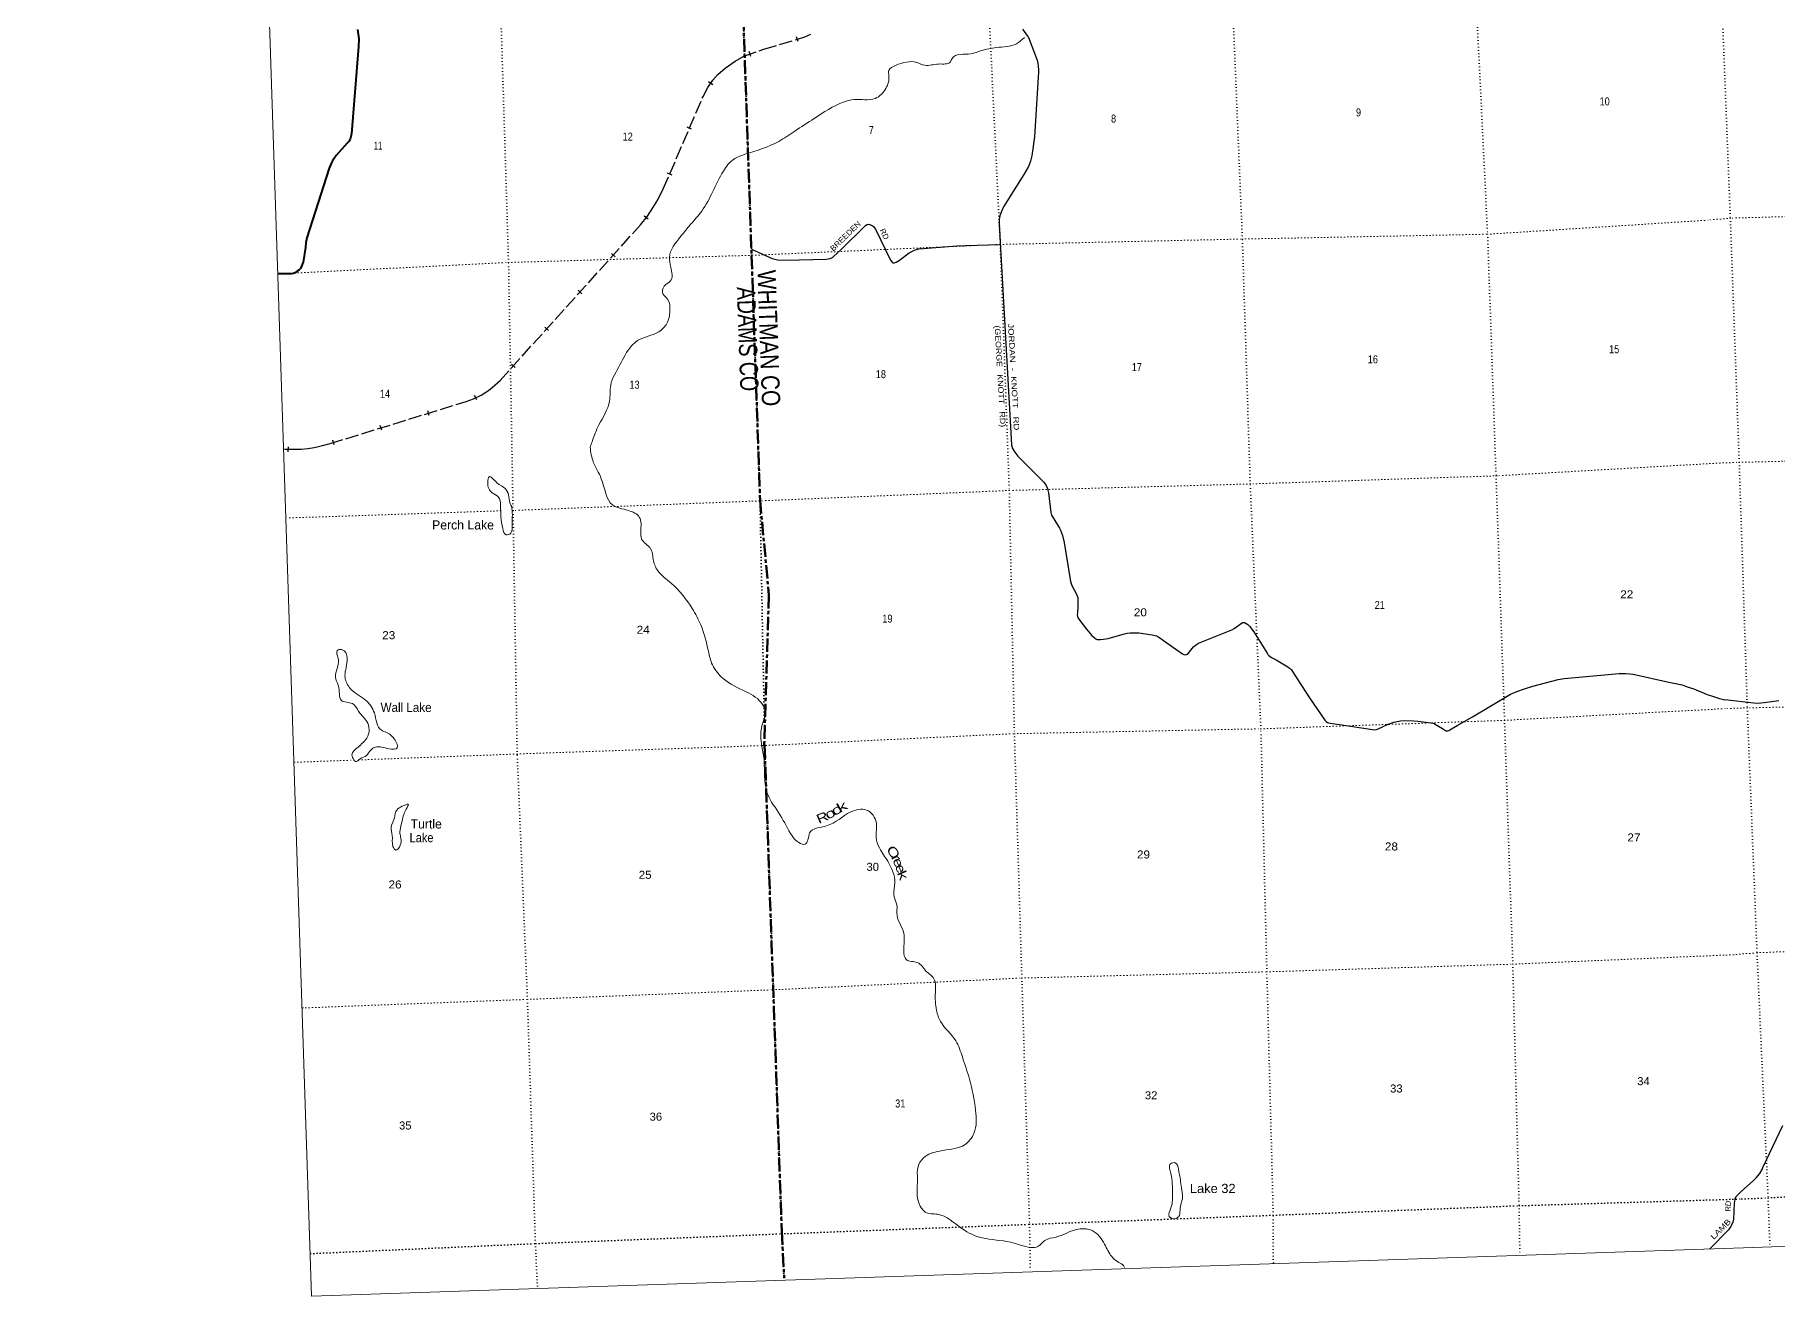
# Model space of a CAD drawing. Header units: feet. Extents: x 745759 to 1002271, y -170898 to 32007.
# Drawn here: x 745759 to 783856, y -170898 to -143334 of the extents above; entities that cross this region are included whole.
import ezdxf
from ezdxf.enums import TextEntityAlignment as Align

# ---------------------------------------------------------------- set-up
doc = ezdxf.new("R2010")
doc.units = ezdxf.units.FT
doc.header["$LTSCALE"] = 48
for name, pattern in [('DOTTED', [1.5, 0.3, -1.2]), ('LONG_DASH_SHORT_DASH', [9.9, 6, -1.2, 1.5, -1.2]), ('LONG_DASHED', [7.5, 6, -1.5])]:
    doc.linetypes.add(name, pattern=pattern)
for name, color, linetype, lineweight in [('11', 7, 'LONG_DASH_SHORT_DASH', 60), ('26', 7, 'Continuous', 40), ('29', 7, 'Continuous', 25), ('39', 7, 'Continuous', 13), ('4', 7, 'Continuous', 13), ('6', 7, 'DOTTED', 25), ('63', 7, 'Continuous', 25), ('7', 7, 'DOTTED', 13)]:
    doc.layers.add(name, color=color, linetype=linetype, lineweight=lineweight)
for name, color, linetype in [('12', 7, 'Continuous'), ('30', 7, 'Continuous'), ('41', 7, 'Continuous')]:
    doc.layers.add(name, color=color, linetype=linetype)

msp = doc.modelspace()

# ---------------------------------------------------------------- linework, layer by layer
at = {"layer": '11'}
msp.add_lwpolyline([(760603.81, -124777.19), (760690.48, -126796.68), (761617.05, -153506.35), (761810.29, -155578.86), (761708.42, -158827.57), (761715.87, -158863.52), (762091.37, -169485.96), (762144.82, -170505.4)], dxfattribs=at)
at = {"layer": '26'}
msp.add_lwpolyline([(752816.57, -143218.77), (752841.46, -143420.02), (752838.01, -143587.16), (752681.92, -145492.92), (752668.23, -145556.12), (752650.35, -145613.35), (752625.33, -145663.42), (752591.32, -145704.08), (752345.59, -145969.94), (752267.89, -146089.04), (752235.72, -146146.27), (752197.03, -146245.91), (751705.6, -147766.5), (751683.46, -147879.16), (751673.69, -147983.31), (751623.37, -148297.54), (751607.51, -148353.96), (751593.21, -148391.51), (751564.62, -148436.22), (751530.66, -148473.78), (751498.49, -148500.6), (751459.17, -148525.64), (751416.28, -148545.31), (751369.21, -148553.68), (751085.73, -148556.98)], dxfattribs=at)
at = {"layer": '29'}
for points in [[(767356.52, -143206.9), (767465.26, -143359.53), (767487.7, -143392.27), (767562.55, -143581.1), (767677.29, -143888.56), (767693.29, -143956.39), (767700.6, -144020.39), (767706.08, -144095.36), (767705.3, -144143.18), (767619.13, -145560.54), (767556.76, -145979.99), (767530.65, -146093.98), (767510.55, -146152.5), (767486.99, -146208.42), (767385.01, -146385.81), (766940.59, -147090.82), (766886.48, -147204.83), (766859.67, -147291.51), (766844.45, -147365.74), (766846.71, -147477.33), (767114.15, -152295.88), (767135.02, -152374.19), (767186.19, -152454.65), (767254.65, -152539.85), (767821.1, -153110.72), (767873.31, -153178.76), (767901.03, -153248.42), (767903.43, -153258.39), (767920.8, -153342.27), (767973.71, -153771.09), (767990.26, -153829.73), (768041.56, -153909.28), (768166.33, -154111.6), (768189.46, -154160.71), (768229.16, -154276.18), (768269.3, -154427.6), (768403.15, -155280.06), (768432.51, -155365.73), (768482.86, -155464.09), (768531.19, -155544.93), (768561.72, -155626), (768567.74, -155705.84), (768567.74, -155819.21), (768554.92, -155970.67), (768552.2, -155999.33), (768560.43, -156042.3), (768575.96, -156079.79), (768605.51, -156131.72), (768752.04, -156323.08), (768788.47, -156364.36)], [(761426.73, -148020.08), (761884.78, -148220.74), (761995.09, -148250.38), (762178.66, -148260.94), (763061.77, -148234.33), (763152.02, -148220.83), (763197.66, -148202.03), (763224.5, -148180.54), (763379.5, -148028.06), (763922.59, -147500.52), (763960, -147476.82), (763986.84, -147471.45), (764054.94, -147489.67), (764099.58, -147522.48), (764140.85, -147580.61), (764471.82, -148255.12), (764507.59, -148298.72), (764526.38, -148312.15), (764555.2, -148315.87), (764596.18, -148301.41), (764662.59, -148255.15), (764878.74, -148097.38), (764990.77, -148038.18), (765086.11, -148012.38), (765924.76, -147946.11), (766107.22, -147939.09), (766867.5, -147914.52)], [(768788.47, -156364.36), (768866.52, -156452.81), (768919.52, -156502.18), (768957.9, -156531.44), (768970.02, -156537.69), (768990.79, -156544.24), (769014.55, -156547.9), (769062.06, -156547.9), (769127.85, -156540.58), (769225.49, -156523.17), (769554.56, -156431.12), (769643.19, -156410.76), (769712.63, -156403.44), (769818.63, -156401.61), (769900.3, -156404.84), (770192.34, -156444.58), (770252.64, -156457.38), (770281.75, -156467.73), (770314.78, -156484.81), (770354.98, -156510.41), (770436.92, -156570.12), (770854.78, -156860.58), (770884.15, -156874), (770909.61, -156880.7), (770933.36, -156877.04), (770955.29, -156869.73), (770976.2, -156856.12), (771097.39, -156706.14), (771128.9, -156679.55), (771159.97, -156653.95), (771201.09, -156629.27), (771240.9, -156611.64), (771419.55, -156539.86), (771933.78, -156335.48), (771981.41, -156309.27), (772167.61, -156178.86), (772187.91, -156175.79), (772209.84, -156179.45), (772281.11, -156221.5), (772301.21, -156237.96), (772319.49, -156258.07), (772413.23, -156378.23), (772413.23, -156378.23), (772559.3, -156609.89), (772702.34, -156845.96), (772720.61, -156875.21), (772741.77, -156896.44), (772771.78, -156920.93), (772802.85, -156942.87), (772898.79, -156994.72), (773159.2, -157145.84), (773193.92, -157171.44), (773212.69, -157187.26), (773234.13, -157213.5), (773261.54, -157250.07), (773377.42, -157432.25), (773628.51, -157824.74), (773967.88, -158310.28), (773992.52, -158339.9), (774021.76, -158360.01), (774047.34, -158370.98), (774079.38, -158378.2), (774288.18, -158407.9), (775008.58, -158517.27), (775062.6, -158519.1), (775092.64, -158515.44), (775114.57, -158506.3), (775354.35, -158400.39), (775475.5, -158355.44), (775550.42, -158337.16), (775621.65, -158326.98), (775703.93, -158320.7), (775913.82, -158323.05), (775998.15, -158329.84), (776280.49, -158367.33), (776331.66, -158378.3), (776364.1, -158391.57), (776541.33, -158492.65), (776607.6, -158535.56), (776619.03, -158541.51), (776631.36, -158542.87), (776656.07, -158540.3), (776678.42, -158534.19), (776702.63, -158522.76), (776857.4, -158429.32), (777192.8, -158240.34), (778028.9, -157745.17), (778163.06, -157682.92), (778332.26, -157624.48), (778515.51, -157569.77), (779066.21, -157422.3), (779202.13, -157401.4), (779358.99, -157382.09), (780401.69, -157288.94), (780550.79, -157288.03), (780638.5, -157295.34), (780704.78, -157306.71), (781488.81, -157477.51)], [(781488.81, -157477.51), (781778.29, -157540.57), (781890.3, -157578.76), (782031.7, -157628.86), (782326.61, -157747.66), (782467.57, -157796.15), (782598.57, -157835.93), (782710.88, -157865.25)], [(783891.62, -157886.62), (783573.61, -157932.64), (783500.47, -157941.84), (783424.31, -157943.54), (783348.38, -157937.26), (782710.88, -157865.25)], [(783080.39, -168606.17), (783329.13, -168381.62), (783402.79, -168305.97), (783468.15, -168223.04), (783474.36, -168214.15), (783525.3, -168128.28), (783544.43, -168089.71), (783977.36, -167167.09)], [(783080.39, -168606.17), (782981.02, -168696.12), (782954.18, -168728.35), (782930.02, -168776.7), (782915.65, -168864.1), (782899.6, -169213.23), (782887.07, -169278.98), (782863.56, -169334.96), (782838.75, -169386.41), (782793.28, -169451.35), (782381.83, -169867.63)]]:
    msp.add_lwpolyline(points, dxfattribs=at)
at = {"layer": '39'}
for points in [[(767399.12, -143393.69), (767221.25, -143526.3), (766784.67, -143611.47), (766458.3, -143677.34), (766224.67, -143746.56), (765816.77, -143849.03), (765778.61, -143922.65), (765520.19, -143970.43), (765218.88, -143997.3), (765046, -143937.87), (764578.61, -144001.78), (764432.7, -144110.75), (764433.8, -144219.49), (764367.47, -144505.41), (764136.03, -144721.6), (763671.62, -144749.17), (763443.56, -144802.11), (762801.35, -145161.14), (762374.27, -145437.39), (762028.25, -145660.93), (761287.21, -145944.28), (761036.62, -146054.27), (760814.37, -146310.48), (760340.02, -147186.3), (760098.52, -147473.28), (759880.65, -147741.44), (759633.7, -148189.71), (759666.13, -148408.31), (759652.87, -148718.88), (759521.06, -148827.44), (759493.59, -148993.4), (759593.51, -149107.32), (759645.1, -149361.62), (759576.65, -149643.58), (759400.56, -149823.92), (758938.81, -150014.56), (758805.21, -150131.23), (758551.3, -150547.48), (758350.46, -150988.36), (758326.27, -151339.53), (758093.36, -151855.87), (757942.81, -152224.8), (757899.99, -152346.89)], [(757899.99, -152346.89), (757969.63, -152669.15), (758145.18, -153032.65), (758391.22, -153607.61), (758739.04, -153728.43), (758976.72, -153870.58), (759007.84, -154183.89), (759026.77, -154352.53), (759224.15, -154564.33), (759281.19, -154798.33), (759372.56, -155035.37), (759676.77, -155320.61), (760133.62, -155873.33), (760321.07, -156230.44), (760486.51, -156803.71), (760573.51, -157099.28), (760811.77, -157402.54), (761309.37, -157690.23), (761669.69, -157965.79), (761724.48, -158121.3), (761646.21, -158482.09), (761696.9, -159127.17), (761720.67, -159605.85), (761780.08, -159922.36), (762059.17, -160385.58), (762315.78, -160837.36), (762463.03, -160986.16), (762600.89, -161018.42), (762662.69, -160925.99), (762700.57, -160771.81), (763068.78, -160620.14), (763599.81, -160316.7), (763946.99, -160274.4), (764160.53, -160558.24), (764155.49, -160874.61), (764228.52, -161104.12), (764408.03, -161395), (764562.54, -161867.87), (764541.68, -162124.27), (764593.03, -162300.03), (764611.61, -162386.1), (764605.47, -162523.24), (764759.11, -162965.93), (764757.99, -163348.65), (764813.94, -163544.41), (765055.35, -163605.89), (765252.21, -163799.58), (765417.91, -163959.93), (765450.7, -164261.11), (765473.95, -164651.18), (765561.41, -164892.36), (765897.87, -165319.66), (766040.82, -165670.01), (766195.73, -166156.97), (766327.83, -166831.91), (766294.06, -167340.46), (766101.6, -167581.7), (765539.86, -167726.91), (765191.71, -167875.99), (765072.2, -168062.74), (765058.19, -168347.15), (765051.54, -168677.66), (765140.33, -168965.13), (765227.6, -169059.27), (765494.82, -169107.91), (766031.46, -169422.67), (766476.28, -169625.27), (767091.15, -169718.21), (767541.49, -169832.04), (767693.95, -169811.5), (767845.31, -169682.23), (768088.84, -169606.68), (768525.24, -169444.97), (768880.31, -169466.89), (769150.65, -169765.2), (769305.32, -170032.62), (769429.27, -170141.82), (769550.24, -170216.86), (769588.44, -170268.59)], [(756178.81, -153631.32), (756148.55, -153563.92), (756117.27, -153385.56), (756044.94, -153250.7), (755861.99, -153121.06), (755695.14, -152990.95), (755662.44, -153114.77), (755759.61, -153343.57), (755897.2, -153436.26), (755942.57, -153614.21), (755949.77, -153865.77), (755989.4, -154124.44), (756065.76, -154259.19), (756163.49, -154226.14), (756193.77, -154017.81), (756200.37, -153826.27), (756178.51, -153625.49)], [(752732.71, -159177.81), (752693.38, -159070.19), (752825.42, -158899.18), (753067.55, -158563.85), (753038.04, -158377.39), (752835.14, -158113.38), (752701.52, -157948.07), (752457.76, -157874.57), (752419.75, -157742.74), (752392.02, -157548.17), (752332.62, -157372.65), (752367.39, -157180.29), (752400.44, -156998.06), (752364.44, -156866.17), (752368.4, -156793.55), (752496.89, -156779.75), (752588.09, -157010.74), (752542.29, -157380.66), (752655.8, -157617.06), (752985.18, -157867.32), (753182.68, -158153.65), (753336.43, -158529.86), (753448.6, -158578.98), (753636.66, -158746.74), (753683.7, -158912.55), (753505.14, -158935.86), (753204.05, -158900.28), (753105.17, -158963.57), (753009.92, -159083.16), (752869.02, -159155.73), (752771.97, -159212.93), (752732.71, -159177.81)], [(753747.12, -160705.33), (753815.17, -160409.28), (753877.3, -160258.43), (753922.37, -160144.33), (753868.39, -160157.98), (753641.83, -160333.75), (753624.59, -160434.95), (753551.99, -160642.51), (753575.52, -160831.15), (753590.36, -161068.39), (753649.07, -161149.27), (753750.82, -161045.61), (753764.66, -160896.16), (753741.32, -160784.05), (753747.12, -160705.33)], [(770853.51, -168680.51), (770825.73, -168483.93), (770765.05, -168123.14), (770692.61, -167984.25), (770594.53, -168005.22), (770598.68, -168220.62), (770633.03, -168646.62), (770601.95, -168967.78), (770560.97, -169154.27), (770665.79, -169206.85), (770766.68, -169164.41), (770800.58, -169012.37), (770824.49, -168862.62), (770852.02, -168769.17), (770853.51, -168680.51)]]:
    msp.add_spline(points, degree=3, dxfattribs=at)
at = {"layer": '4'}
msp.add_lwpolyline([(745759.19, 12310.89), (776820.48, 13358.05), (807880.31, 14447.96), (838938.61, 15580.58), (869995.32, 16755.93), (901050.39, 17973.99), (932103.74, 19234.78), (963155.34, 20538.27), (994205.12, 21881.75), (1002271.19, -161246.56), (970969.51, -162603.69), (939665.99, -163917.76), (908360.69, -165188.77), (877053.68, -166416.71), (845745, -167601.59), (814434.73, -168743.41), (783122.91, -169842.15), (751809.62, -170897.82)], close=True, dxfattribs=at)
msp.add_lwpolyline([(745759.19, 12310.89), (776820.48, 13358.05), (807880.31, 14447.96), (838938.61, 15580.58), (869995.32, 16755.93), (901050.39, 17973.99), (932103.74, 19234.78), (963155.34, 20538.27), (994205.12, 21881.75), (1002271.19, -161246.56), (970969.51, -162603.69), (939665.99, -163917.76), (908360.69, -165188.77), (877053.68, -166416.71), (845745, -167601.59), (814434.73, -168743.41), (783122.91, -169842.15), (751809.62, -170897.82)], close=True, dxfattribs=at)
at = {"layer": '6'}
for points in [[(760603.81, -124777.19), (760691.77, -126833.23), (760875.41, -132136.62), (761061.12, -137485.31), (761243.83, -142811.5), (761432.17, -148152.13), (761615.8, -153521.05), (761719.88, -158874.73), (761907.03, -164201.57), (762096.51, -169533.04), (762144.46, -170504.31)], [(783083.62, -168773.18), (783657.89, -168748.14), (788892.58, -168465.37), (794319.1, -168354.32), (797129.38, -168309.11), (799553.11, -168158.16), (804890.85, -167937.82), (810162.04, -167714.04), (814386.74, -167543.42)], [(751785.5, -169967.16), (756714.64, -169747.4), (762083.52, -169535.21), (767508.91, -169327.43), (772837.89, -169128.48), (778212.93, -168920.14), (783083.62, -168773.18)]]:
    msp.add_lwpolyline(points, dxfattribs=at)
at = {"layer": '63'}
for p, q in [((762452.22, -143480.51), (762417.07, -143375.63)), ((761414.96, -143803.22), (761377.54, -143699.13)), ((760581.66, -144426.97), (760491.51, -144362.88)), ((760120.79, -145397.94), (760019.16, -145354.27)), ((759691.31, -146397.41), (759589.68, -146353.75)), ((759169.22, -147362.83), (759081.98, -147294.83)), ((758449, -148182.4), (758366.9, -148108.27)), ((757719.95, -148989.8), (757637.86, -148915.67)), ((756990.91, -149797.19), (756908.81, -149723.06)), ((756261.86, -150604.59), (756179.77, -150530.46)), ((755424.05, -151312.67), (755375.22, -151213.42)), ((754383.28, -151653.04), (754350.61, -151547.36)), ((753343.99, -151974.4), (753311.32, -151868.72)), ((751299.39, -152447.19), (751304.56, -152336.7)), ((752304.7, -152295.76), (752272.03, -152190.08))]:
    msp.add_line(p, q, dxfattribs=at)
at = {"layer": '63', "linetype": 'LONG_DASHED'}
msp.add_lwpolyline([(751215.61, -152387.37), (751353.2, -152389.65), (751483.49, -152389.65), (751590.46, -152385), (751725.39, -152371.03), (751864.91, -152350.08), (751958.01, -152326.8), (752048.87, -152308.14), (752218.72, -152265.19), (755192.93, -151345.53), (755352.25, -151287.15), (755517.29, -151205.94), (755677.71, -151105.69), (755760.53, -151040.93), (755932.21, -150888.2), (759002.26, -147488.21), (759153.22, -147294.55), (759271.26, -147112.55), (759381.34, -146935.85), (759501.04, -146701.9), (760369.04, -144681.91), (760476.57, -144480.57), (760587.23, -144324.92), (760696.17, -144200.05), (760852.78, -144061.27), (761074.37, -143905.69), (761259.25, -143801.17), (761698.69, -143643.22), (762413.43, -143435.93), (762598.95, -143373.75), (762726.46, -143316.82)], dxfattribs=at)
at = {"layer": '7'}
for p, q in [((755942.53, -153736.22), (751261.93, -153892.06)), ((751438.26, -159231.47), (752732.99, -159183.19))]:
    msp.add_line(p, q, dxfattribs=at)
for points in [[(756746.83, -170681.88), (756704.52, -169745.68), (756529.69, -164413.22), (756306.15, -159068.08), (756215.66, -153727.13), (756116.88, -148307.87), (755952.62, -142993.24), (755743.41, -137726.23), (755518.09, -132318.7), (755372.92, -127037.75), (755263.08, -124955.37)], [(765912.37, -124598.85), (766006.68, -126638.55), (766203.54, -131966.34), (766377.62, -137272.63), (766611.27, -142619.49), (766869.84, -147920.37), (767065.87, -153291.44), (767177.75, -158605.58), (767340.74, -163946.44), (767508.91, -169327.43), (767526.99, -170335.83)], [(777106.35, -136754.29), (777112.4, -136955.09), (777261.6, -142306.42), (777524.51, -147690.7), (777709.92, -152970.49), (777895.16, -158314.73), (778075.92, -163642.98), (778212.93, -168920.14), (778230.03, -169997.03)], [(772839.96, -170167.65), (772837.89, -169128.48), (772697.73, -163811.13), (772567.79, -158499.53), (772334.03, -153148.64), (772162.64, -147795.94), (771941.06, -142448.72), (771740.61, -138602.97)], [(782558.95, -140053.78), (782626.04, -142061.18), (782832.51, -147338.56), (783027.23, -152676.81), (783189.89, -157645.22)], [(813625.91, -146216.69), (809234.68, -146270.18), (803918.17, -146415.19), (798731.13, -146784.69), (793456.64, -147079.08), (788141.05, -147195.87), (782832.51, -147338.56), (782348.58, -147383.14)], [(751085.73, -148556.98), (756116.88, -148307.87), (761453.1, -148151.01), (766867.5, -147913.35), (772162.64, -147795.94), (777524.51, -147690.7), (782348.58, -147383.14)], [(782531.46, -152694.9), (783027.23, -152676.81), (788380.31, -152540.44), (793704.94, -152397.12), (798864.01, -152085.09), (804145.93, -151826.65), (809449.97, -151619.71), (813815.83, -151529.62)], [(782531.46, -152694.9), (777728.03, -152969.96), (772334.03, -153148.64), (767065.87, -153291.44), (761598.74, -153518.56), (756215.66, -153727.13), (756195.21, -153727.81)], [(783189.89, -157645.22), (783202.88, -158041.98), (783416.24, -163393.6), (783657.89, -168748.14), (783697.96, -169822.35)], [(752841.71, -159179.14), (756307.65, -159049.91), (761677.33, -158865.89), (767177.75, -158605.58), (772567.79, -158499.53), (777895.16, -158314.73), (782716.69, -158058.23)], [(787150.33, -157950.77), (783202.88, -158041.98), (782716.69, -158058.23)], [(751615.55, -164599.93), (756529.69, -164413.22), (761894.6, -164203.16), (767340.74, -163946.44), (772697.73, -163811.13), (778075.92, -163642.98), (782898.4, -163436.81)], [(782898.4, -163436.81), (783416.24, -163393.6), (788728.32, -163186.34), (791229.94, -163112.14)]]:
    msp.add_lwpolyline(points, dxfattribs=at)

# ---------------------------------------------------------------- texts
at = {"layer": '12'}
for s, width, p in [('WHITMAN CO', 0.85, (761557.92, -148478.61)), ('ADAMS CO', 0.8, (761108.12, -148846.16))]:
    msp.add_text(s, height=400, rotation=271.987, dxfattribs=dict(at, width=width)).set_placement(p)
at = {"layer": '30'}
for s, rotation, width, p in [('BREEDEN', 44.168, 1.1, (763525.28, -147774.79)), ('RD', 296.136, 1.05, (764283.14, -147712.69)), ('RD', 87.368, 0.85, (782842.8, -168933.9)), ('LAMB', 45.334, 1.25, (782665.28, -169476.2))]:
    msp.add_text(s, height=120, rotation=rotation, dxfattribs=dict(at, width=width)).set_placement(p, align=Align.CENTER)
for s, width, p in [('(GEORGE   KNOTT   RD)', 1.2, (766745.38, -149687.22)), ('JORDAN  -  KNOTT   RD', 1.3, (767037.29, -149642.29))]:
    msp.add_text(s, height=120, rotation=273.177, dxfattribs=dict(at, width=width)).set_placement(p)
at = {"layer": '41'}
for s, p in [('Perch Lake', (755121.69, -154143.29)), ('Turtle', (754317.01, -160677.57))]:
    msp.add_text(s, height=200, dxfattribs=at).set_placement(p, align=Align.CENTER)
for s, width, p in [('Wall Lake', 0.95, (753877.21, -158131.26)), ('Lake', 0.9, (754214.07, -160977.13)), ('Lake 32', 1.05, (771515.07, -168644.16))]:
    msp.add_text(s, height=200, dxfattribs=dict(at, width=width)).set_placement(p, align=Align.CENTER)
for s, rotation, width, p in [('R', 23.49, 1.3, (763017.85, -160528.37)), ('o', 28.819, 1.45, (763193.53, -160437.36)), ('c', 30.758, 1.7, (763333.46, -160356.78)), ('k', 29.339, 1.65, (763453.67, -160287.92)), ('C', 304.152, 1.45, (764443.77, -161247.96)), ('r', 298.831, 1.6, (764506.59, -161359.9)), ('e', 294.122, 1.3, (764547.19, -161461.1)), ('e', 292.758, 1.25, (764598.75, -161591.19)), ('k', 292.912, 1.45, (764643.51, -161737.71))]:
    msp.add_text(s, height=200, rotation=rotation, dxfattribs=dict(at, width=width)).set_placement(p, align=Align.CENTER)
at = {"layer": '7'}
for s, width, p in [('10', 0.85, (780084.83, -144875.02)), ('8', 0.85, (769346.91, -145250.37)), ('9', 0.85, (774702.4, -145114.92)), ('12', 0.85, (758722.88, -145644.25)), ('7', 0.85, (764049.05, -145499.76)), ('11', 0.65, (753264.59, -145841.52)), ('16', 0.85, (775016.22, -150511.97)), ('15', 0.85, (780292.23, -150290.14)), ('18', 0.85, (764259.05, -150835.96)), ('17', 0.85, (769855.18, -150681.99)), ('14', 0.85, (753415.39, -151264.27)), ('13', 0.85, (758870.8, -151066.83)), ('21', 0.85, (775165.85, -155881.75)), ('22', 1.1, (780567.58, -155647.91)), ('19', 0.85, (764401.99, -156178.24)), ('20', 1.1, (769931.73, -156040.82)), ('23', 1.1, (753496.98, -156540.41)), ('24', 1.1, (759060.2, -156422.38)), ('28', 1.1, (775421.98, -161158.18)), ('27', 1.1, (780724.81, -160960.42)), ('30', 1.05, (764079.84, -161602.88)), ('29', 1.1, (770000.39, -161332.59)), ('26', 1.1, (753635.8, -161988.64)), ('25', 1.1, (759104.06, -161776.98)), ('32', 1.05, (770167.28, -166595.89)), ('33', 1.05, (775529.85, -166447.79)), ('34', 1.05, (780933.13, -166286.56)), ('31', 0.85, (764681.89, -166774.95)), ('35', 1.05, (753859.42, -167256.18)), ('36', 1.05, (759338.01, -167062.47))]:
    msp.add_text(s, height=175, dxfattribs=dict(at, width=width)).set_placement(p, align=Align.CENTER)

doc.saveas('drawing.dxf')
